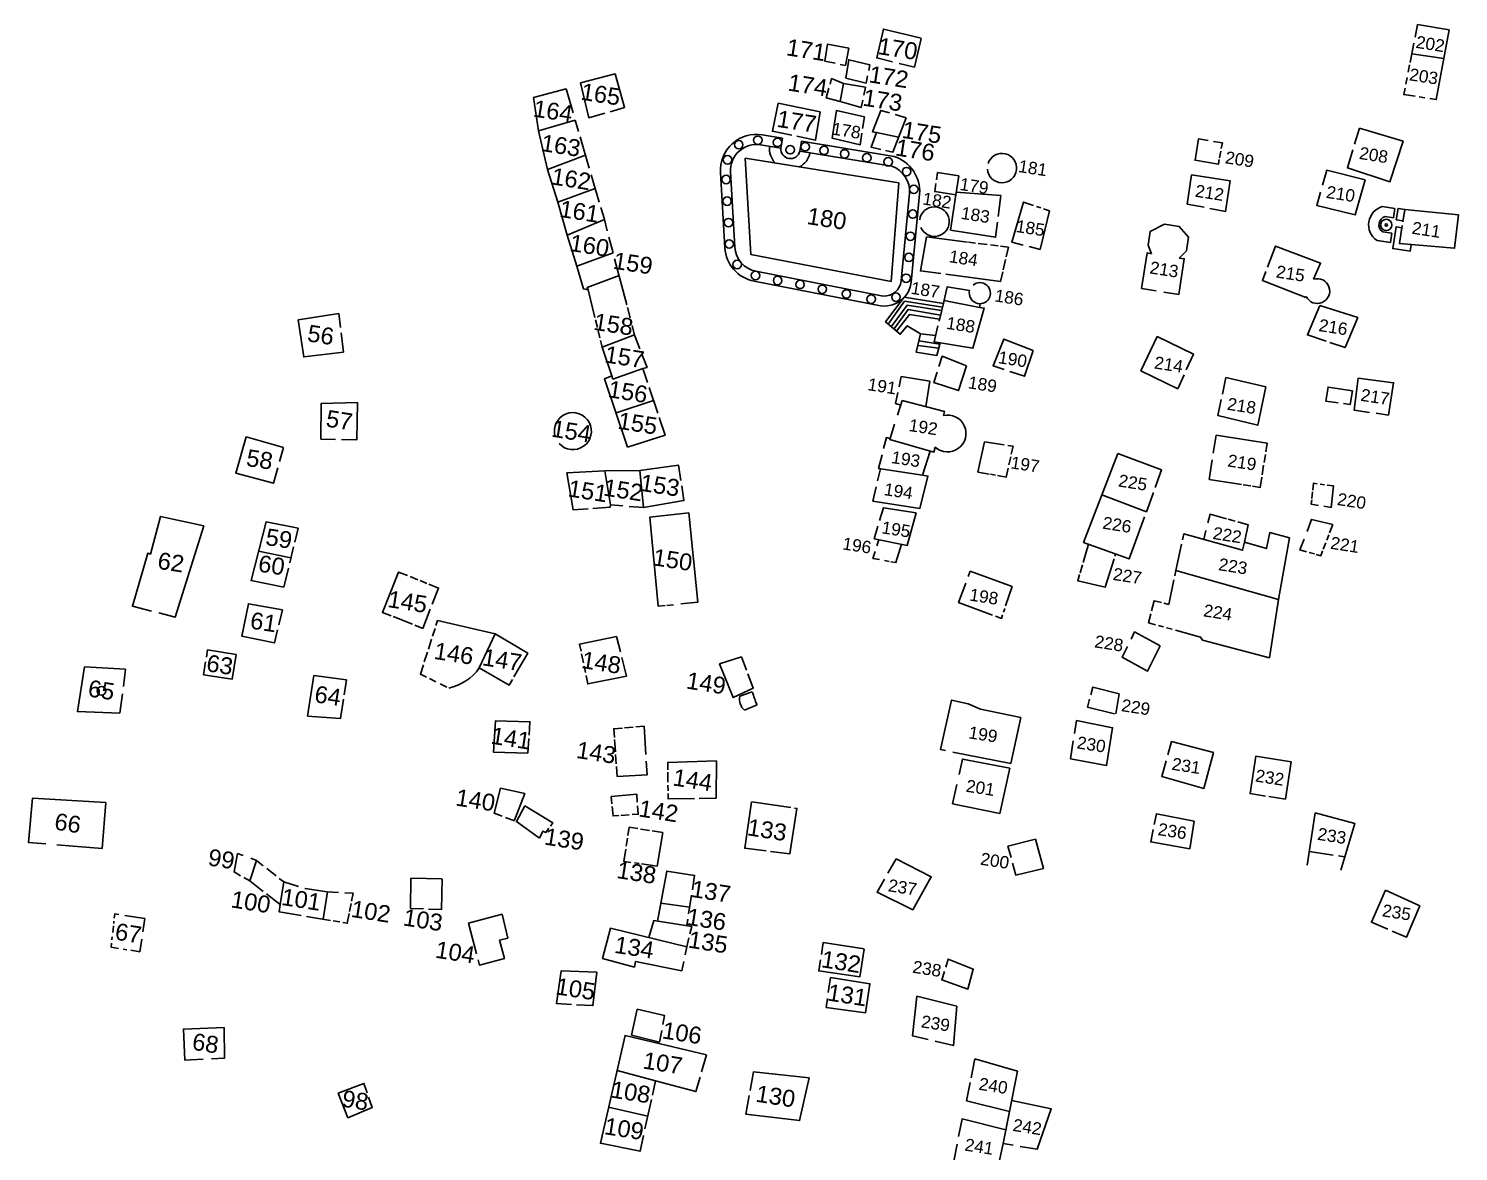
# Model space of a CAD drawing. Header units: inches. Extents: x -39969 to 331006, y -53373 to 393712.
# Drawn here: x -5060 to 164015, y 48344 to 181184 of the extents above; entities that cross this region are included whole.
import ezdxf

# ---------------------------------------------------------------- set-up
doc = ezdxf.new("R2010")
doc.units = ezdxf.units.IN
doc.header["$MEASUREMENT"] = 0
doc.layers.add('BUILDINGS', color=40, linetype='Continuous')
doc.layers.add('NUMBERING', color=5, linetype='Continuous')
doc.styles.get("Standard").update_dxf_attribs({"font": 'arial.ttf'})

msp = doc.modelspace()

# ---------------------------------------------------------------- linework, layer by layer
at = {"layer": 'BUILDINGS'}
for points in [[(97115.42019268867, 177256.2448155284), (95224.93282244727, 177713.1109694839), (96025.16482248162, 181133.9981635213), (100502.8450924568, 180054.1724114418)], [(158895.4798301645, 180178.4132059217), (159190.2976693772, 181666.4199817777), (162939.7895284481, 181020.284873426)], [(162939.7895284481, 181020.284873426), (161403.5475320779, 172779.01955387), (160617.3778410517, 172901.9899390638)], [(90318.42023008318, 177073.0133157075), (89102.30399347842, 177326.1117250025), (89419.10877862945, 179351.4962894917), (91933.4349221252, 178881.8617285192)], [(100494.4656664357, 180019.4257029593), (99678.71651142463, 176636.7837447524), (97890.82793973756, 177068.8552773893)], [(158299.5521176495, 177170.6424532533), (158753.625352934, 179462.4442405701)], [(91933.4349221252, 178881.8617285192), (91534.53646668419, 176819.9149063528), (90919.74818482996, 176947.8647943139)], [(162307.520959191, 177628.4409811497), (158505.4847004861, 178210.0269065201)], [(93977.77933108807, 174743.4720185101), (91584.88743197171, 175328.8468467295), (91924.32104792446, 177498.9012102783), (94425.47473551331, 176887.6087660492), (94284.31209124999, 176211.5419358909)], [(158070.3170510382, 176013.6455316842), (158243.1446282454, 176885.9421560466)], [(63698.76231212169, 171353.1692920327), (65405.77575981616, 171846.3341875374), (64292.31282604113, 175821.6285481751), (60198.63638282195, 174754.8968477845)], [(60198.63638282195, 174754.8968477845), (61184.49383497611, 170626.7842992842), (63062.20769488066, 171169.2654149234)], [(89718.00814903527, 174620.3188346624), (89896.11929210648, 175267.1753967404), (91320.4047398567, 174686.8929136992), (93897.77118816975, 174252.2675024569)], [(91320.4047398567, 174686.8929136992), (90894.73459495604, 172540.7485996187)], [(93897.77118816975, 174252.2675024569), (93696.4677414261, 173303.9938928485)], [(94153.78856213763, 175586.4287620187), (93977.77933108807, 174743.4720185101)], [(157793.2694771028, 174615.3289700151), (157948.9532908537, 175401.0974647999)], [(59317.73780778795, 171219.5234689117), (58490.28772091866, 174038.2654987276), (54631.27588173001, 173043.0942487717)], [(54631.27588173001, 173043.0942487717), (55252.12387260794, 169089.8405172229), (56306.24478486924, 164526.2081235647), (57503.03641400113, 160662.0873941481), (58641.54438631982, 156726.3621506691), (59786.31059204786, 153068.4782792628), (60556.3860048987, 150375.6804748476), (61100.38306158036, 150290.590031445), (61009.10252972321, 150570.7682276964), (64758.23850357905, 151953.8502910137)], [(93570.49034651367, 172710.5562694967), (93384.92517755926, 171836.4204539657), (90894.73459495604, 172540.7485996187), (89268.68331226334, 172988.4797808826), (89582.40130218491, 174127.8275887966)], [(158888.9564458728, 173172.3446057141), (157548.9013091289, 173381.9521474838), (157700.3449132256, 174146.3194247782)], [(160046.0896563716, 172991.3491816521), (159365.6369596757, 173097.783620894)], [(85200.98575052246, 168566.0437544286), (82904.37322481723, 169045.0522977114), (83566.75149586052, 172340.7031887472)], [(83566.75149586052, 172340.7031887472), (88534.41406879573, 171329.5075924993), (88010.50283679739, 167980.0577982664), (85782.67215603217, 168444.7203902602)], [(93481.91534901038, 168822.2681147754), (93263.49194798993, 167425.8517546356), (89958.6798656024, 168231.6489605904), (90467.63399573787, 171485.4755677879), (93782.94739180805, 170746.8149697185)], [(95720.9945909381, 166897.6190609932), (94567.41769796608, 167163.545013547), (95197.65222487973, 168888.9413797557), (94739.04389958084, 168960.675565213), (95712.22187016904, 171507.9389540553), (96730.42234025523, 171213.9852875173)], [(97423.19621549548, 171013.9820203185), (98706.29536280782, 170643.5523161888)], [(55252.12387260794, 169089.8405172229), (59570.76114016398, 170357.589301765)], [(59963.61949028075, 169019.3015176654), (59570.76114016398, 170357.589301765)], [(93782.94739180805, 170746.8149697185), (93564.52422158422, 169350.4000851512)], [(98706.29536280782, 170643.5523161888), (97151.79598487169, 166567.7864976823), (96254.46109508349, 166774.6427868307)], [(151542.3216906563, 166850.6715823114), (150899.6368045434, 164700.031098038), (155909.0609736703, 163057.4420384765), (157481.6719276309, 167853.4531136751), (152304.3331113458, 169400.618914634)], [(152303.3698556051, 169397.3955358863), (151740.3251876757, 167513.2580938935)], [(61240.36076696962, 164670.0309635997), (60152.56933391468, 168375.6362691522)], [(83906.16515478861, 167040.1245608032), (84097.20193465428, 168214.7237651944)], [(86140.65190960468, 166676.707701087), (86331.68868947028, 167851.3069054783)], [(95197.65222487973, 168888.9413797557), (97825.50773468614, 168334.201692462)], [(135731.8846575804, 165691.6581842303), (135626.6975740232, 165138.448948592), (132876.6299950555, 165614.8972154558), (133270.0574423894, 168130.1429327428), (134413.2673708424, 167938.8823827207)], [(135059.6510613226, 167830.7415267825), (136105.3452956863, 167655.7954828143)], [(136105.3452956863, 167655.7954828143), (135980.6447178573, 166999.9591480494)], [(60787.05818705632, 166214.2244496942), (56306.24478486924, 164526.2081235647)], [(79681.38456392287, 165870.344047606), (97841.49908597024, 162916.7835587561), (96925.2267853655, 151264.2625096738), (80346.26041747257, 154454.4907174707), (79681.38456392287, 165870.344047606)], [(135922.8370298259, 166695.9318299592), (135772.6505747363, 165906.0579099953)], [(102301.9142396078, 163287.6670021713), (102437.134462934, 164152.1519025564), (104935.9123841971, 163761.3003001511)], [(147950.9003238976, 162667.1553317309), (148461.3419587575, 164425.0025652945), (152980.3682780117, 163283.2428528667)], [(62415.5284175612, 160666.7750556767), (61467.19582488759, 163897.3082076013)], [(104935.9123841971, 163761.3003001511), (104584.4973463304, 161514.6467558146), (102085.719425071, 161905.4983582199), (102236.6627691537, 162870.5037291944)], [(133962.9742250294, 160036.502607733), (131959.6366570592, 160417.8470219672), (132448.5236141309, 163870.4885263443)], [(132448.5236141309, 163870.4885263443), (137043.141611509, 163151.8116918206), (136480.8839671128, 159557.2070406675), (134634.5387530625, 159908.6672465503)], [(152980.3682780117, 163283.2428528667), (151820.7609041967, 159151.4609256983), (147255.641417753, 160272.8386041522), (147707.0141872354, 161827.2658294439)], [(61950.5047044605, 162250.8970538378), (57503.03641400113, 160662.0873941481)], [(109520.0424909368, 158292.3654920161), (109289.1506778412, 156502.1242258847), (103945.8521637656, 157337.9074975848), (104584.4973463304, 161514.6467558146)], [(104636.2473585606, 161845.4930084646), (109923.9175366908, 161423.8484301865)], [(109923.9175366908, 161423.8484301865), (109606.5341072679, 158962.9863280356)], [(112562.7228567638, 155568.1757854521), (111198.0429878943, 155915.294026345), (112588.3170855418, 160650.5605992675), (113782.4342716299, 160252.9160501659)], [(63372.56366073712, 157245.6845254302), (62982.3976399675, 158735.7122303546), (62605.20849609003, 160020.6222326458)], [(115664.6976344399, 159626.1167921722), (114539.5646347776, 155065.3488176763), (113275.873588644, 155386.7796696425)], [(114126.507359989, 160138.3386957049), (114651.5169213116, 159963.5089614689)], [(114948.0613054074, 159864.7588059306), (115664.6976344399, 159626.1167921722)], [(156494.2348951846, 159888.1912172735), (155018.1950109042, 160119.0690992475)], [(156322.0050999075, 158787.0980986357), (155348.834853936, 158939.3185687959)], [(156494.2348951846, 159888.1912172735), (156322.0050999075, 158787.0980986357)], [(157662.4738124684, 159792.586414963), (156881.880901549, 159914.6844963431), (156669.7485952154, 158558.4881287217), (157450.3415061385, 158436.3900473118)], [(164015.027784586, 159163.5360747576), (163556.5219213516, 155189.1783823073), (157030.3461967856, 155751.2916631103), (157365.0320649594, 157890.9929022491)], [(157432.4694242403, 158322.1309183538), (157662.4738124684, 159792.586414963), (164015.027784586, 159163.5360747576)], [(63021.80849003793, 158585.203843236), (58641.54438631982, 156726.3621506691)], [(127730.9637351334, 154549.635116905), (127322.4168043584, 155565.3098510206), (127576.6466846615, 157190.6428621411), (129261.5677521005, 158035.8144927025), (131001.5998206064, 157763.6437181831), (132105.1143356674, 156490.376110822), (131852.7310709842, 154876.8488139808), (131007.5417535938, 154037.1222769618)], [(157322.5472117737, 157619.380319655), (156649.296258606, 157724.688283056), (156247.9925952107, 155159.0886342824), (158291.9164170139, 154839.3839922547), (158429.473057013, 155630.7819154561)], [(64053.3830218613, 154645.6638775468), (63564.88171652332, 156511.2299188972)], [(102807.043426536, 152191.5205928385), (100388.6724399217, 152504.8160094321), (101127.6197115742, 156529.6321080029)], [(101127.6197115742, 156529.6321080029), (105969.8900292255, 155923.1991250515)], [(106076.9077599049, 155909.7965106964), (106923.1892531365, 155803.8104800582)], [(107217.4692054726, 155766.9556459189), (108277.5276219733, 155634.1967651546)], [(108690.0647470318, 155582.531719029), (109594.1699460298, 155469.3040021062)], [(155982.4857012406, 155864.2926952541), (154391.5983566381, 156113.1346842051)], [(156154.7154965177, 156965.3858139217), (155066.6977902204, 157135.5703910887)], [(156154.7154965177, 156965.3858139217), (155982.4857012406, 155864.2926952541)], [(64053.3830218613, 154645.6638775468), (59786.31059204786, 153068.4782792628)], [(65666.8227994293, 148484.0048893392), (64241.45954501629, 153927.4075066149)], [(109869.1187531054, 155434.870148927), (110812.1603468806, 155316.7661420703), (110552.6756541729, 154187.9225699008)], [(110477.3438796923, 153860.2046281695), (110199.1012973003, 152649.758079797)], [(127730.9637351334, 154549.635116905), (127191.9477369376, 154633.9464375973), (126532.0601870343, 150415.1779071987)], [(129195.1540558748, 149998.6244803667), (130940.3352825269, 149725.6482894719), (131600.2228324339, 153944.4168198705), (131007.5417535938, 154037.1222769618)], [(146884.3604675718, 151523.7816925049), (147708.7349878028, 153450.126788795), (142390.6518208534, 155460.4830596447), (141440.7149020732, 152947.5734771192)], [(110147.0725834556, 152423.4160995484), (109883.0513449982, 151274.8370645642), (103413.3957018629, 152112.9687950313)], [(141255.1232218519, 152456.6197069585), (140844.652625911, 151370.7839282751), (145962.2208418995, 149368.98541677)], [(106215.9803257734, 150182.9970417917), (103561.7229798846, 150647.633037597), (103159.9421174713, 148860.7958209217), (102606.1288097985, 146573.5474622548)], [(61100.38306158036, 150290.590031445), (61913.95350529999, 146985.9486605525)], [(102743.0546603166, 144004.0775198043), (102327.1525861472, 142510.1930184066), (99895.62632719427, 142890.5253106356), (100417.9531507529, 145062.8818713725), (98841.17752861232, 146034.0350524783), (98010.78025628626, 145015.4272610843), (96274.71979468687, 146478.4077794254), (98489.6522998661, 149392.1824228168), (103113.4868507013, 148668.9356196225)], [(103008.5485524163, 148235.5405617952), (98527.61472016571, 148936.4352486134), (96595.2191656418, 146208.3225224614)], [(107389.1252940707, 148197.9792398811), (103191.5369444005, 149001.3072735369)], [(126532.0601870343, 150415.1779071987), (128267.4650910832, 150143.7309003174)], [(145962.2208418995, 149368.98541677), (146011.9529012479, 149485.1960786879)], [(31901.43720686063, 145197.2345086038), (32175.00293873623, 142909.6156772077), (27483.31006511674, 142348.55787462), (26828.00324193016, 146718.3283897638), (31627.02133168653, 147491.96243155)], [(31627.02133168653, 147491.96243155), (31826.8847130239, 145820.6594078839)], [(66069.92960166931, 146944.5568815768), (65740.80307672173, 148201.4773064554)], [(102907.6865341254, 147818.9805359244), (98828.48979388551, 148457.036670804), (96957.3066825904, 145903.1908781827)], [(102778.7291641831, 147286.3867382407), (98948.85998164117, 147937.0623229444), (97272.92436532305, 145637.2194265723)], [(102664.4445074163, 146814.391230017), (99102.73309893163, 147371.503808707), (97578.5962737389, 145379.6292925179)], [(102473.9967741296, 146027.8422985673), (102013.2594030462, 144124.9974568784), (106597.3232438527, 143365.462908417), (107951.754871469, 148109.9743515551), (107402.1397470497, 148195.943556875), (107470.6835551448, 148634.1552803218)], [(148384.8185325451, 144211.1005649567), (146155.2581939958, 144950.5848422051), (147626.2165105455, 148440.8919864297)], [(147626.2165105455, 148440.8919864297), (152113.4013461396, 146987.5595546961), (150614.3788710982, 143471.6162876785), (148828.4817100391, 144063.9496049583)], [(61978.27313124387, 146724.6888047159), (62197.80797150359, 145832.9603488743)], [(62297.58141816034, 145427.6906366944), (62498.20715549216, 144612.7690564394)], [(67225.7647922486, 143300.9587676823), (66598.61421088503, 144925.5324843824), (66299.41913953796, 146068.1459406018)], [(62582.05635957793, 144272.1820170879), (62775.76115205511, 143485.3726192117), (63905.11931211128, 140107.9517151713)], [(62775.76115205511, 143485.3726192117), (66586.64870427921, 144956.5279871225)], [(102696.5252470635, 143836.9478668571), (100217.160970401, 144227.7874617875)], [(102190.362690907, 144856.4338431955), (100417.9531507529, 145062.8818713725)], [(110305.858642716, 140861.1448487342), (108997.4454923719, 141302.4842504263), (110264.482770782, 144455.5208155215), (113737.8370838426, 143116.659117043)], [(130842.3969839513, 138580.9221781194), (126464.0840242207, 140696.2635813356), (128409.7705680579, 144735.4398018122), (132670.8192486912, 142682.8764503002), (131830.6046165228, 140797.905967027)], [(67581.03314390779, 140958.3014937341), (68076.91708406806, 141096.130001992), (67473.89152432233, 142658.2101530433)], [(102563.8603217043, 143360.4268582463), (100084.9131722152, 143677.7690459788)], [(102593.8206634224, 141195.832593739), (102986.2140029892, 142424.4217814803), (105862.4423782565, 141295.1205350161)], [(113737.8370838426, 143116.659117043), (112704.1598248258, 140052.1765129864), (110988.2118515, 140630.9810378552)], [(65764.1757215038, 131663.5665076673), (63050.52255443856, 139750.1906008422), (63908.60819912702, 140098.0197520256), (64042.99219823256, 139715.4631022215), (67581.03314390779, 140958.3014937341), (68127.04801694302, 139318.8849541545)], [(105862.4423782565, 141295.1205350161), (104915.3069917299, 138358.5294622779), (101989.0629889146, 139302.3276200593), (102385.0444015637, 140542.1511162222)], [(68324.99042508751, 138724.5603783429), (69338.57513425499, 135681.2595113516)], [(101027.1202007271, 136461.6295002699), (101499.8425036892, 139483.8201380968), (98127.5752492584, 140011.3004111052), (97867.06989806145, 138802.4919421077)], [(131568.064197205, 140208.9124859274), (130842.3969839513, 138580.9221781194)], [(136507.0171985142, 139887.4021586776), (141224.7405501306, 138798.509726733), (140278.7251651883, 134260.4474591613), (135575.8340182118, 135401.0138145685), (135968.9471277446, 137295.0107314289)], [(136101.1737990938, 137932.0714190304), (136507.0171985142, 139887.4021586776)], [(149790.837307401, 136906.2244697809), (148350.2331970893, 137089.6526551545), (148613.8436354883, 138774.9571012259), (151484.1745723114, 138338.5604845286)], [(155743.7706585936, 135462.1180808246), (156341.6289103665, 139284.3232103884), (152144.7916020379, 139806.9103348851), (151676.8432105444, 136044.7070856691), (153517.0589235164, 135781.095439136)], [(31212.08587067576, 132580.8710560501), (29505.05978645757, 132616.828409493), (29550.07881037519, 136832.3638032973), (33845.97143847868, 136958.3364210427)], [(33845.97143847868, 136958.3364210427), (33752.63582542539, 132527.356084317), (31941.37419051677, 132565.5090893507)], [(64407.34913796933, 135706.8785542548), (68838.51457362995, 137182.6976486147)], [(97723.37528130412, 138135.7138168216), (97445.10006390141, 136844.4488275647), (98065.36257078873, 136648.3901163042)], [(97685.43570492043, 135446.4318420589), (98237.10593971238, 137191.7272210717)], [(98237.10593971238, 137191.7272210717), (103254.7014688402, 135878.7106136382), (103131.0681086704, 135404.3702471256)], [(151484.1745723114, 138338.5604845286), (151231.441417709, 136722.7962844074), (150431.4367503673, 136824.658692956)], [(154270.9118286781, 135673.105704993), (155743.7706585936, 135462.1180808246)], [(69514.07803943008, 135154.3098261058), (70205.82753944023, 133077.3232318163), (65764.1757215038, 131663.5665076673)], [(102155.9462907948, 131663.1499176026), (102002.2407061681, 131073.4323588014), (96777.15876483174, 132572.9551771879), (97347.2786554098, 134376.6189381778)], [(25090.22752661258, 131621.9168740809), (20672.15091534704, 132868.582277), (19431.72593078762, 128601.9653005004), (23902.0525707379, 127393.4280765057), (24419.2346246019, 129226.2774766684)], [(96051.17267163841, 131507.751087904), (96379.23523116855, 132805.1014811397), (96807.72613077238, 132669.659837246)], [(108527.8946652524, 128482.2538435161), (107199.5077633672, 128716.6625581086), (107971.8785265088, 132294.1848592758)], [(107971.8785265088, 132294.1848592758), (110282.9569521062, 131932.6926681697)], [(135020.7070663385, 130943.5734083355), (135350.9623002634, 133088.1687407196)], [(135350.9623002634, 133088.1687407196), (141395.5372256227, 132142.693844676), (141233.3394736424, 131105.7372119129)], [(24627.77503787726, 129965.3270406127), (25094.85297488794, 131620.6116938293)], [(101536.7628661394, 131207.0177552402), (100640.4928896539, 128337.0436545909), (95454.51501782238, 129148.2192872763), (95860.20490261912, 130752.5533275008)], [(110728.1173042432, 131863.0619757176), (111352.0442768782, 131765.4691264331), (111143.9502594359, 130817.3588742018)], [(111081.9707248509, 130534.9700151384), (110871.492099423, 129575.995100379)], [(126895.4625636153, 123405.7720867992), (125090.6282223649, 118440.9831055999), (119698.0104777143, 120401.3447104097), (123748.6274603456, 130915.7064772844)], [(123748.6274603456, 130915.7064772844), (128919.0207583122, 128972.2327853143), (128162.7129367627, 126891.7599945068)], [(141184.8861815184, 130795.9674275816), (141035.0038163066, 129837.7450672686)], [(58591.84355004503, 128638.1760084927), (63062.97226766869, 128851.3108296394), (67206.01616944745, 128914.5641806126), (71800.76793880388, 129524.314615041), (72072.81636427715, 127729.6884556711)], [(61100.66423790158, 124377.8305754662), (59325.74857500196, 124258.0957463384), (58591.84355004503, 128638.1760084927)], [(63733.63766999915, 124837.4816851616), (63062.97226766869, 128851.3108296394)], [(67206.01616944745, 128914.5641806126), (67662.88184145093, 124512.9414486289)], [(95332.56842892617, 127674.6288736761), (95669.7179779075, 129114.5578638315)], [(110787.7583139986, 129194.490329653), (110553.0017279387, 128124.9010701776), (109525.8904482052, 128306.1463342309)], [(138378.6511766352, 127247.3665740788), (134543.8820017502, 127847.1900574267), (134898.535827335, 130150.223774463)], [(140985.7995071523, 129523.1739088297), (140806.8243486807, 128378.9565851689)], [(72167.54469766468, 127104.7925576866), (72434.19956927374, 125345.7461405397), (67662.88184145093, 124512.9414486289), (65960.43762737513, 124653.5566977263)], [(100640.4928896539, 128337.0436545909), (101275.2696634531, 128237.753710866), (100335.7549914531, 124415.5548580289), (94773.20143064114, 125285.6333688796), (95172.00672690196, 126988.8873380423)], [(109263.1231954135, 128352.514552623), (108698.5213010684, 128452.1448667348)], [(139465.2680523954, 127077.4011107683), (138568.7040676065, 127217.6390515566)], [(140762.2473106906, 128093.9683245421), (140576.0617886856, 126903.6539730132), (139663.5873180963, 127046.3805858791)], [(146784.9117252305, 126564.5433853567), (146870.9640602432, 127390.2861174941), (147327.9054466412, 127332.0109530687)], [(147674.440144591, 127287.8162990213), (148178.9021581896, 127223.4806803763)], [(149240.0980796479, 127088.1430448592), (148976.7069277391, 124528.9790126681), (148092.1045611873, 124667.3459517658)], [(148479.5845523924, 127185.1337140501), (149240.0980796479, 127088.1430448592)], [(127117.6087892875, 124016.8581617177), (121869.7340306938, 126038.5815045834)], [(127951.8143461049, 126311.6142298281), (127117.6087892875, 124016.8581617177)], [(147484.6896941997, 124762.3560253382), (146611.3382087089, 124898.9631341994), (146667.9769994356, 125442.4587847889)], [(146684.9547443465, 125605.3741718829), (146765.0098943375, 126373.5689949989)], [(9457.344395786524, 112268.6573056877), (7215.065047740937, 112836.6032232344), (9023.076112017035, 119108.1475512087), (9340.524363778532, 119016.6310248971), (10542.10289335251, 123475.4400437474), (15648.36439612135, 122374.1319818795)], [(65195.0351645574, 124716.7759545148), (63733.63766999915, 124837.4816851616), (63710.21238958835, 124553.8692508042), (61662.59255731477, 124415.7379491925)], [(70200.48433999719, 112922.4961627424), (69398.58064631373, 112842.6063113809), (68382.26857878266, 123375.8262710273), (73018.42251770942, 123877.4208647907)], [(73018.42251770942, 123877.4208647907), (74070.86028916387, 113308.0833121836), (72082.89767762274, 113110.0320513547)], [(95375.14215833324, 122307.629824698), (94938.55119193716, 120821.4122381508), (98844.09780830891, 120032.7486806214), (99898.57191430034, 123896.592181474)], [(99898.57191430034, 123896.592181474), (96020.12631778793, 124503.2474041283), (95575.29279414935, 122988.9709833861)], [(136597.2879891172, 123186.4316422343), (134641.4908706807, 123729.6561766565), (134393.2553432025, 122726.7402648032)], [(15648.36439612135, 122374.1319818795), (12283.6673428081, 111552.7792502046), (10348.12597021088, 112043.031645298)], [(25667.49089037255, 117355.5025672615), (25120.84594359994, 115102.2987620533), (21239.99008777365, 115874.5008510649), (23037.94440555945, 122814.6250651777), (26810.21564629674, 122065.6746516824)], [(26812.16638768837, 122073.7153697908), (26414.43129234016, 120434.2998120487)], [(134165.7914926596, 121807.7456414402), (133903.3153859601, 120747.2952434719)], [(137600.7727353498, 122907.7127869129), (136789.3735863827, 123133.0796824992)], [(138706.3463231735, 120442.5565392971), (139136.5013441183, 122481.1626858711), (137928.225967776, 122816.7623360455)], [(149154.4962556958, 122494.4967086017), (146663.1330060437, 123113.7568477094), (146115.2818405591, 121680.1955079734)], [(148784.9006771706, 121542.3469513059), (149154.4962556958, 122494.4967086017)], [(95261.13013689966, 119978.3031932712), (95498.68347602712, 120708.3023553789)], [(98153.53279792145, 120172.1973958016), (97492.22669502722, 117998.3627465069), (96885.18522596359, 118111.9781646729)], [(119637.3611759804, 118029.3681970835), (120263.5648501106, 120195.7504833341)], [(130467.2193875015, 116424.8576517403), (130602.8336691, 117081.0921490789), (131278.8757160455, 120195.9859910309)], [(144033.5770384744, 120934.0705466867), (142731.3989003599, 113653.1125151217), (141673.5824450962, 106756.8304526806), (133768.4705386311, 108830.4510703981), (133537.1027494259, 109180.5900002718), (130555.3199038804, 110008.7324815393)], [(131387.0211603232, 120694.2709423304), (131542.0737485662, 121408.682648629), (138499.0285985284, 119460.0289221406), (138706.3463231735, 120442.5565392971), (141316.5803483948, 119671.7399491072), (141698.6468077302, 121555.6721667946), (144033.5770384744, 120934.0705466867)], [(145764.9977378622, 120763.6076111198), (145280.7987283766, 119496.6047744751), (146065.0701612719, 119280.1555718184)], [(148034.7875309959, 119609.9102784097), (148324.0247257836, 120355.0412832797)], [(148441.5358586609, 120657.7727096081), (148690.556444142, 121299.2979437113)], [(22138.96724666655, 119344.5629580915), (25966.50616564229, 118588.007065922)], [(26277.79636106268, 119871.10728845), (25822.3447069861, 117993.7911143601)], [(95557.451764483, 118360.4801205993), (94781.90025535971, 118505.6343044639), (95046.24493625388, 119317.9630061388)], [(123295.2137748338, 118459.1932180822), (122263.3258190081, 115116.3060881794), (119011.1575018428, 115862.9859107733), (119223.4185790457, 116597.3135053218)], [(123471.3036734387, 119029.651136905), (123394.7018028721, 118781.4929858446)], [(146382.931242805, 119192.4298498333), (146980.4140126743, 119027.5320048928)], [(147200.3388015553, 118966.8354867995), (147728.5754616223, 118821.0487105847), (147958.8027561009, 119414.1587890089)], [(37806.15583806485, 111710.8696252704), (36787.67737950385, 112114.7236405611), (38691.94403568656, 116886.9333132208), (39737.29502995313, 116469.8043144941)], [(96705.89288659765, 118145.5349727869), (96137.06347519533, 118251.9985254705)], [(106056.5073303916, 116369.564250052), (106287.1471368857, 116992.9723729193)], [(106265.1094719917, 117001.1255595386), (111237.4691474512, 115161.5215644539), (110474.0302409567, 112895.3522407413)], [(119283.3414548896, 116804.6196297407), (119550.3301694244, 117728.2801665366)], [(130602.8336691, 117081.0921490789), (142731.3989003599, 113653.1125151217)], [(40055.64102695509, 116342.7739221156), (40984.71842492371, 115972.0418647826)], [(41241.23854135722, 115869.6820068061), (42038.51880401001, 115551.5412870944)], [(42274.03660710528, 115457.5620342791), (43425.18856248632, 114998.2150157392), (42672.30139851569, 113075.518494308)], [(108907.6830272079, 111800.3777421117), (104915.5062035024, 113285.4939783216), (105758.0173034333, 115562.7602979243)], [(129175.9260298424, 113199.5611833334), (129770.5616706237, 113053.7464292646), (130371.2844058313, 115960.6304056943)], [(127725.4488857016, 112282.7512436807), (128019.7864963599, 113483.0662243664), (128895.1740834899, 113268.4063268304)], [(24381.01291328296, 110043.2881515324), (24000.27575211227, 108511.2666411102), (20165.19660431519, 109284.5414333642), (20940.14475602657, 113127.9196568132), (24969.17265009135, 112409.9427895546)], [(24969.17265009135, 112409.9427895546), (24527.68767834455, 110633.4824326038)], [(40341.27299097552, 110705.6277050078), (38037.20499908179, 111619.252438277)], [(42440.21438156069, 112482.8229065538), (41555.73164702206, 110224.0622870028)], [(71196.48101867363, 113021.7225751877), (70425.45253991336, 112944.9086746276)], [(110111.3943813033, 111818.9147500098), (109971.7916871309, 111404.5222683549), (109286.898161415, 111659.3071990013)], [(110361.4785697013, 112561.2572102547), (110225.2283782139, 112156.8161977828)], [(128214.6238261834, 110658.8233694434), (127383.8164171763, 110889.5668356121), (127642.1514390446, 111943.0625003576)], [(41555.73164702206, 110224.0622870028), (40597.71424861625, 110603.941870898)], [(42997.85981105641, 110199.3053472042), (42709.76962158829, 109305.5157980323)], [(43303.71492820233, 111148.2099516392), (43109.61900960654, 110546.0342791379)], [(43303.71492820233, 111148.2099516392), (50112.44868820533, 109593.1248065829), (53963.93891816958, 107294.24329108), (52326.33761730418, 104476.7961373329)], [(129146.8166874647, 110399.9217159152), (128554.528425172, 110564.4203050435)], [(130178.4784270674, 110113.3941727877), (129489.5129135214, 110304.7433217764)], [(42598.46133473516, 108960.1858035922), (42218.13414761051, 107780.2342552245)], [(52159.63840959221, 104189.9948212504), (51753.61106364428, 103491.4361491501), (48232.58529650046, 105537.98256585), (50112.44868820533, 109593.1248065829)], [(64477.31714098527, 109250.8168830574), (60090.55803544074, 108369.7375273705), (60268.36226793751, 107508.3881035447)], [(64926.05520752817, 107457.1261153221), (64477.31714098527, 109250.8168830574)], [(125305.3504248113, 108941.2587468922), (125732.4006343894, 109803.0830524862), (128738.1493744254, 108161.40974769)], [(19465.35400591046, 107143.0350475013), (19006.46501474828, 104209.2830239534), (15638.11515874788, 104736.1505488455), (15874.37478712574, 106246.5968140364)], [(15963.72941678018, 106817.8555075526), (16097.00414991006, 107669.9025723934), (19465.35400591046, 107143.0350475013)], [(42094.82010612637, 107397.6568347514), (41727.88949522749, 106259.2676868737)], [(60333.52367695794, 107192.72215271), (60546.82072776556, 106159.4323978424)], [(60857.24748412892, 104655.610447228), (61066.20552673192, 103643.3404518962), (65643.77462751418, 104588.2660978139), (65097.51669503002, 106771.7621801496)], [(79986.0412690714, 104840.6860384643), (80625.99242218211, 103162.734877646), (78245.51981460303, 102051.0638478398), (76654.14741938934, 106010.0250957906), (79221.59709180519, 106845.057760179)], [(79221.59709180519, 106845.057760179), (79813.44684598967, 105293.228410095)], [(128738.1493744254, 108161.40974769), (127265.2989452705, 105173.7176319659), (124252.4900193215, 106816.4952706099), (124877.7165741623, 108078.2566030622)], [(6025.807552378626, 102474.5659762025), (5724.91300971061, 100195.195007354), (717.5825127735732, 100385.2126729488), (1542.032293364406, 105656.054333359), (6414.237582206727, 105417.0458417237)], [(6414.237582206727, 105417.0458417237), (6142.89406217262, 103361.5331804156)], [(41619.86205503716, 105924.116402328), (41263.51779999957, 104818.5710463524), (41973.96317205206, 104467.955702126)], [(60627.45056539773, 105768.8316611648), (60785.89916078001, 105001.2480979562)], [(32179.10554183647, 101851.6362104416), (31819.92258008197, 99555.32106417418), (27933.3721822463, 99849.74788069726), (28683.77808671072, 104647.2149873674), (32537.90378579125, 104145.4917932153)], [(32537.90378579125, 104145.4917932153), (32256.57220700383, 102346.8932117522)], [(42342.04307653754, 104286.3028016985), (43101.14090048149, 103911.6767497659)], [(43617.67634605989, 103656.7588346303), (44395.69135009498, 103272.7968733013)], [(120536.307032045, 102350.3618186116), (120768.211896047, 103261.208499372), (123883.5107533783, 102468.0421267152), (123513.2940376923, 100101.1863953471)], [(79059.94802543521, 102200.9668667316), (80499.60807901621, 102713.7559667528)], [(112287.3235458732, 99663.02763891222), (107487.5512245409, 100664.4768929184), (106048.2317963056, 101279.1658349931), (104083.3809073642, 101731.8590062857), (102783.1907461546, 95874.49012941124), (103368.3950374611, 95760.36201626062)], [(123344.6672149748, 100127.5625143945), (120163.7926078327, 100887.2466386557), (120405.201266028, 101835.4211237729)], [(79606.11806606501, 100534.7352119088), (81075.20211149754, 101184.0643584728)], [(54120.08951964602, 97595.62179720402), (54222.97087578848, 99183.07750609519), (50158.23317299783, 99295.38827201724), (49934.40678194165, 95577.53519839048), (53982.86549687012, 95478.25994941591)], [(64207.00727416948, 97316.48614987731), (64131.64039458707, 98348.55620163679), (65151.40998939425, 98435.57184761763)], [(65419.33596138284, 98458.4336309433), (66412.81493970753, 98543.20593199132)], [(66743.48847347496, 98571.4218851924), (67730.58382491393, 98655.64947941901)], [(67730.58382491393, 98655.64947941901), (67933.48442193492, 95284.362334311)], [(104246.4202318452, 95589.12718385457), (111080.9598927461, 94256.23689687252), (112287.3235458732, 99663.02763891222)], [(118846.0291882418, 99307.43475744125), (123112.7652392127, 98458.00161531569), (122417.9002368115, 94015.6165371239), (118135.9194481522, 94807.04910877346), (118470.7735197991, 96929.21751931313)], [(118606.431630455, 97788.96324571967), (118846.0291882418, 99307.43475744125)], [(53982.86549687012, 95478.25994941591), (54093.81528766453, 97190.21132135393)], [(64331.04748572409, 95617.8860716224), (64225.78564075753, 97059.33619377017)], [(129650.1135184802, 95272.01448303463), (130078.2072785683, 96827.66975694892), (135064.4734252431, 95529.72687476873)], [(64434.92896857858, 94195.3385549784), (64352.65739780293, 95321.96108168364)], [(104187.4669456743, 89447.46829083563), (109790.1796804294, 88325.55740976334), (110964.8333842233, 93666.72253867982), (105391.9114688151, 94754.74171328545), (104976.6218389571, 92924.80635902286)], [(135064.4734252431, 95529.72687476873), (133912.3679399938, 91296.67436793447), (128942.918666292, 92702.13025662302), (129457.0834147371, 94570.55997261404)], [(141199.2774441056, 90390.4875150323), (139372.0045987927, 90676.30423909426), (140043.8196619973, 95089.55733779073)], [(140043.8196619973, 95089.55733779073), (144246.2611418739, 94432.22361782195), (143556.3945339881, 90021.79408943652), (141616.7072498128, 90325.19435429575)], [(67978.86058946699, 94530.41635027528), (68077.23718798532, 92895.84372293949), (64545.3597445637, 92683.10536557436), (64459.05429335311, 93864.96763703227)], [(70530.27104943246, 93497.37766221166), (70523.24686225876, 94362.87870809437), (76279.3235222958, 94536.96668285131)], [(70542.0659467764, 92044.04281502964), (70532.6683369912, 93201.99047499897)], [(76279.3235222958, 94536.96668285131), (76243.70702413842, 90117.20734477043), (74242.01520749928, 90090.80682584645)], [(52415.43929359688, 87514.43146595359), (53610.36412965505, 90706.35327857733), (50730.20951748638, 91317.46795910595), (50005.04965566472, 88357.9090459943), (50931.39015401155, 88011.12509164213)], [(70550.51067991555, 91003.50599750876), (70545.09930703789, 91670.28049737216)], [(104709.5712485462, 91748.07262516025), (104187.4669456743, 89447.46829083563)], [(-3024.999014887959, 84720.00333884357), (-5060.293980423361, 84884.14442923667), (-4614.386526692659, 90135.65817490222), (4081.657423634082, 89614.05026379226)], [(4081.657423634082, 89614.05026379226), (3643.593179184944, 84182.19923058154), (-1724.385495234281, 84615.11234030128)], [(66921.05048493668, 89645.34390696883), (66847.43358378857, 90598.29797542095), (63827.25617376714, 90346.79000881314)], [(63827.25617376714, 90346.79000881314), (63912.19688080624, 89469.20700144766)], [(73682.47581566125, 90083.42700335383), (70558.31221652776, 90042.22208887339), (70552.96098445727, 90701.58620354538)], [(82148.79856744781, 83889.7197893262), (79618.27685140072, 84207.50541070104), (80432.97136209907, 89718.2820611894)], [(80470.26688042282, 89712.76841837168), (85073.09436428174, 89032.3020299375)], [(56669.03182881325, 86833.20813533662), (56942.71340414883, 87206.30664163826), (53634.32987742499, 89223.87767505647), (52634.20375234262, 87370.49427831173), (55364.52268802375, 85411.9398189187)], [(63944.15889846906, 89138.98460796474), (64050.90622713044, 88036.10184442998), (64716.20190071687, 88082.37223404644)], [(64991.59146801383, 88101.52519580723), (65963.67915009707, 88169.13254335524)], [(66299.02190018445, 88192.45516562463), (67029.36404659599, 88243.24944710733), (66953.56617369875, 89224.43569961187)], [(85519.88698863982, 88966.24972522257), (85786.91661576183, 88926.77297174929), (84944.12664685771, 83538.67950186133), (82658.76023169981, 83825.67825853825)], [(132254.1688104347, 84124.90373897552), (132767.1383659691, 87404.40161436795), (128318.7449331805, 88289.48827680945), (128054.8641417846, 87009.31757929923)], [(147093.5711325407, 88412.77586925028), (146123.9778127447, 82214.00793460011)], [(147089.3078726344, 88413.93029424547), (151769.4524270781, 87146.61933600903), (150115.2646513209, 81612.0034982562)], [(51321.89060655236, 87864.93771091104), (52396.10852914676, 87462.79450365902)], [(55364.52268802375, 85411.9398189187), (55732.70471036061, 86223.17617726325), (56099.45352360979, 86056.7261428833), (56476.35797023401, 86570.54402005672)], [(65806.96389309315, 85738.2640247345), (65957.45718088001, 86700.39211252332), (66989.89338174833, 86534.90641245246)], [(67314.52912044525, 86482.87164995076), (68366.06726261225, 86314.32416445017)], [(68683.64698411521, 86263.42038702965), (69942.10563066603, 86061.70631501079)], [(127939.2575363889, 86448.47270733117), (127631.7720395178, 84956.76154136658), (132254.1688104347, 84124.90373897552)], [(65608.21302996947, 84467.61740192771), (65757.27606191485, 85420.60163128375)], [(69942.10563066603, 86061.70631501079), (69262.10758156702, 82082.81081137061), (67410.17830292507, 82353.46590092778)], [(111113.7596313618, 83103.33705362678), (110750.0110930055, 84452.481228441), (113990.9051708914, 85270.86454996467), (114933.4815575816, 81812.04390081763), (111670.3263259828, 81039.02988877892)], [(19637.76112498343, 83580.95017445087), (19238.90542123467, 81405.89052057268), (20016.3789675273, 80955.60849678516)], [(20320.7571104616, 83337.44677203894), (19637.76112498343, 83580.95017445087)], [(22690.78241950274, 82147.95988243817), (21899.15444140881, 82774.7126878202), (21200.03798442334, 83023.96340021491)], [(66172.47802437843, 82534.35287299754), (65325.18647037074, 82658.18253219128), (65548.5877248719, 84086.423119992)], [(97511.7796327658, 82947.21888786554), (101685.9166061096, 80834.24358278513), (99485.02994329111, 76936.61497494577), (95275.01338084787, 79016.77983444929), (96159.97612560168, 80571.83375650643)], [(96560.97291276234, 81276.46412691474), (97511.7796327658, 82947.21888786554)], [(146373.6886661872, 83810.45007139443), (149211.4177337624, 83391.02134904264)], [(149850.6952936947, 83296.53333988784), (150586.2440127954, 83187.81603386997)], [(21899.15444140881, 82774.7126878202), (21082.42730405554, 80338.19533237815)], [(24212.04702297226, 80943.5344650149), (23102.25643783063, 81822.18502041698)], [(67127.27420061454, 82394.81166720389), (66603.90545121206, 82471.3007736504)], [(69314.63607370107, 75596.31099390984), (70408.7537587434, 81490.87732535599), (73699.00634399801, 80993.43244051933), (73432.87235914545, 79291.99455112219)], [(111670.3263259828, 81039.02988877892), (111289.096323777, 82453.01285368206)], [(20386.6762111783, 80741.14693331718), (21082.42730405554, 80338.19533237815), (22680.11882065609, 79107.44094550611)], [(23057.39297723025, 78816.81423914433), (24686.02801590413, 77562.22303828597), (25104.41277324781, 80237.02490130065), (24582.1741880253, 80650.49500018357)], [(26849.85808072239, 79697.9433503151), (25104.41277324781, 80237.02490130065)], [(43823.80035323277, 80586.48536840081), (40143.97797683627, 80661.9071622789), (40100.87778841332, 77088.70858690143), (41624.53830463066, 77034.2156175673)], [(42242.80155439303, 77012.10373640059), (43760.20553095266, 76957.83452913165), (43834.57398500666, 80586.26455157995)], [(31583.77203112468, 78973.43097671866), (30263.14026194439, 79045.34982022643), (27628.54483769834, 79457.44560289383), (27613.47336947173, 79462.10043248534)], [(29770.12419446931, 75823.77310493588), (30273.77372827754, 79043.68656420708)], [(33128.44168156386, 77943.93566483259), (33312.40781948716, 78879.29308786985), (32351.40576256067, 78931.6272495389)], [(73333.91121017559, 78659.3198157847), (72985.93737202883, 76434.66642144322)], [(155664.7402965725, 74622.38609242436), (153725.9108072594, 75454.15293926), (155406.2411935963, 79265.42411547898)], [(155406.2411935963, 79265.42411547898), (159453.9382282309, 77394.627856642), (157860.512749143, 73680.38952216505), (156169.5372601189, 74405.82585287094)], [(5071.009454004467, 75923.0411272943), (5127.140397381037, 76447.33130964638), (5613.480935994536, 76371.25933173297)], [(6308.253344807773, 76262.58504459263), (8701.23223267123, 75888.28222045302)], [(24686.02801590413, 77562.22303828597), (24550.62026706711, 76696.53925678134), (27190.83410437405, 76255.0625756681)], [(27786.17493825034, 76155.51416346432), (30621.20059597865, 75681.46251636744)], [(32109.55341722444, 75432.59136262536), (32617.79563416913, 75347.60692539811), (32840.94685059786, 76482.19695973396)], [(32892.21339927241, 76742.85659739375), (33077.17513289303, 77683.276027143)], [(50951.86547163129, 76424.27115038037), (46962.53501858561, 75362.70058706403), (47901.41667306423, 71728.88772946596)], [(48090.10794797912, 70998.58399242163), (48247.96215070039, 70387.63091996312), (51195.98689906672, 71149.32296678424), (50629.77816121653, 73340.7563405931), (51597.76396999508, 73590.85841056705), (50951.86547163129, 76424.27115038037)], [(73112.15693093836, 77241.6086089611), (69707.83222434668, 77714.65788009763)], [(4891.757178112864, 74248.73810002208), (4973.545172657818, 75012.67756012082)], [(5004.21567061916, 75299.1548576653), (5032.841532334686, 75566.53426298499)], [(8701.23223267123, 75888.28222045302), (8458.753461178392, 74338.07596093416)], [(30954.79775612429, 75625.68091073632), (31750.29629684985, 75492.66363361478)], [(72176.6507994011, 69727.92800205946), (66717.88963434845, 70815.65109571815), (66580.94482723996, 70160.24050977826), (62807.50515305996, 71163.45302900673), (63758.79525133222, 74741.59398084879), (72775.71878075227, 72559.83643832801), (72576.95588156952, 71620.24636083841)], [(73141.3145949617, 74068.43124648929), (73358.30299668759, 74963.81233006716), (68877.72440160066, 75664.65145170689), (68267.25701604411, 73650.71520957352)], [(72892.2310342677, 75835.5865495801), (72770.25792965293, 75055.79263564943)], [(5588.195277694612, 72362.3835388124), (4704.599314775317, 72500.59305915236), (4755.443853862584, 72975.50566652419)], [(4798.382487371564, 73376.57328873873), (4837.231848411262, 73739.44512662292)], [(8322.371924243867, 73466.16659361123), (8088.546996753663, 71971.28576752543), (7021.952871557324, 72138.11933022738)], [(72775.71878075227, 72559.83643832801), (73028.81562020257, 73604.21540305017)], [(93727.75307567047, 72292.10951712728), (88908.0938641578, 73045.986646384), (88689.41866241023, 71647.96048316361)], [(6548.244343932719, 72212.2154455483), (6106.116581555457, 72281.37178909779)], [(88590.74808825552, 71017.14343991876), (88383.80666205287, 69694.13321399689), (93234.59977173431, 69005.25075438619), (93748.21994711833, 72288.90814840794)], [(103395.3547866605, 70153.52113485336), (103678.4898996539, 71072.76039621232), (106655.1988888234, 69898.21709406376), (106010.1864911057, 67548.65507107973)], [(62126.87282195687, 69545.49896681307), (57929.12386252359, 69713.35071900487), (57366.60620136932, 65843.31909662485), (59149.79758793116, 65738.04392966628)], [(59734.20589375495, 65703.54192250968), (61677.47307463362, 65588.81628036499), (62126.87282195687, 69545.49896681307)], [(72406.65131310746, 70815.18423235416), (72176.6507994011, 69727.92800205946)], [(106010.1864911057, 67548.65507107973), (102926.7159700245, 68632.01716068387), (103230.6416036077, 69618.75586631894)], [(89236.14946122468, 65356.53364670277), (93885.90777618437, 64737.07467475532), (94423.74905847758, 68175.58154821396), (89773.46647918598, 68902.96527534723), (89504.80797020716, 67129.7494610548)], [(89397.98571171984, 66424.69485920668), (89236.14946122468, 65356.53364670277)], [(101309.6679681875, 61583.34152650832), (99454.56807433814, 62027.66534766555), (99957.02200405672, 66725.0441878736)], [(99957.02200405672, 66725.0441878736), (104698.9894015715, 65519.05076491832), (104296.6515865177, 60867.91483739017), (102124.5485188291, 61388.16560027003)], [(69935.75755799563, 63349.11027550697), (70138.42177712172, 64409.07084485887), (66920.8259232007, 65157.39502319694), (66236.2254370302, 62084.20386958122)], [(15567.89494511485, 59244.26903164388), (13417.61655424535, 59140.99544787407), (13240.68482043967, 62824.92380553483), (18065.58465656266, 63006.50194299222)], [(18065.58465656266, 63006.50194299222), (18093.67164168507, 59365.57705035807), (16551.2545504123, 59291.49783283473)], [(66236.2254370302, 62084.20386958122), (69539.91996939108, 61278.82753098012), (69804.55655939878, 62662.91176560521)], [(75101.79133220762, 59780.83622413874), (65475.33534586802, 62060.09040391445), (62550.79465761037, 49308.98922029137), (67239.72504266724, 48356.82634246349), (67652.58228271455, 50235.96493536233)], [(74518.59816776961, 57749.780949682), (75101.79133220762, 59780.83622413874)], [(106833.8702569194, 59310.74394774437), (111877.2345164567, 57820.2007780075), (110937.917414207, 53055.54945033789), (105860.6076113805, 54338.55713489652), (106280.8937478624, 56485.70743909477)], [(106390.9782593139, 57048.10522416233), (106833.8702569194, 59310.74394774437)], [(69071.66802498695, 56694.99853402376), (64523.77357993276, 57911.24733647704)], [(80258.29884454235, 55559.33708021044), (80660.7102361396, 57772.17790144683), (87229.7237650715, 57065.71497172117)], [(34970.00034341216, 55271.01385176181), (34582.90897556395, 56381.06274259089), (31555.41404655949, 55222.88068017363), (32704.44544276223, 52327.8456941843)], [(68699.37879099324, 55000.50707438588), (69071.66802498695, 56694.99853402376), (73848.88889162615, 55417.42069479822), (74341.0378524512, 57131.40124815702)], [(87229.7237650715, 57065.71497172117), (86104.21069651842, 51988.80273127556), (79748.34496106207, 52755.12528628111), (80149.65401733668, 54961.9044188261)], [(32704.44544276223, 52327.8456941843), (35577.12440607697, 53529.98460561037), (35146.22462847457, 54765.66139903665)], [(67824.72228701785, 51019.46803057193), (68588.88334018737, 54497.58198112249)], [(111198.3078909963, 54376.37053191662), (115870.3305658922, 53375.82600396872), (114213.8468257859, 48591.44389313458), (112203.1119434796, 48932.63371160625)], [(68155.69653382897, 52525.91243821382), (63531.84863574803, 53586.41937950253)], [(111362.1372127645, 49075.33378517627), (110192.3770611733, 49273.82353001832), (110937.917414207, 53055.54945033789)], [(104920.3202469871, 50123.96746563911), (105330.1707318388, 52190.43532955646), (110515.8110380545, 50914.43043866753)], [(110192.3770611733, 49273.82353001832), (109456.7874455154, 46020.40700545907), (104336.0725774579, 47178.18826502561), (104737.6136579849, 49202.7600774467)]]:
    msp.add_lwpolyline(points, dxfattribs=at)
for points in [[(86331.68868947028, 167851.3069054783), (97299.27939987557, 166067.5382766426, -0.3411812769546755), (100308.7718559466, 161612.4940113425), (99310.82198272644, 151196.3069031835, -0.4036097873733847), (95857.60161562264, 148351.7913490236), (80721.92964835466, 151303.8970579207, -0.3431220012999971), (77272.36713087186, 155242.9591785967), (76753.68633087352, 164148.6577481628, -0.4800370442123836), (81695.10995705053, 168605.3999333978), (84097.20193465428, 168214.7237651944)], [(86140.65190960468, 166676.707701087), (97007.96943515539, 164909.2475000918, -0.3321294577321517), (99122.20231151207, 161705.5201292932), (98127.41593916342, 151322.3523319066, -0.3935767416898509), (96010.80283574387, 149534.3676409423), (80948.39169313386, 152472.1843444109, -0.343228370918002), (78460.38683217764, 155312.1511689127), (77941.70603218302, 164217.8497384489, -0.4800370442123838), (81504.07317718491, 167430.8007290065), (83906.16515478861, 167040.1245608032)]]:
    msp.add_lwpolyline(points, format="xyb", dxfattribs=at)
for centre, radius in [((78912.68565772101, 167448.6015314758), 500.3446483821608), ((81174.90744335951, 167971.3353662193), 500.3446483821608), ((83491.84423020856, 167723.1781869829), 500.3446483821608), ((86768.37959391995, 167210.6720189154), 500.3446483821608), ((77591.66256126761, 165658.3106532394), 500.3446483821608), ((84996.76763013376, 166854.9549004436), 500.3446483821608), ((89005.23641733453, 166776.4116465151), 500.3446483821608), ((91430.80529480055, 166358.2053148151), 500.3446483821608), ((94057.70135737584, 165905.4356294274), 500.3446483821608), ((96584.43099354208, 165421.1481366158), 500.3446483821608), ((98762.31213760749, 164259.8502039313), 500.3446483821608), ((77410.55923835559, 163330.742346704), 500.3446483821608), ((99612.44199420884, 162165.5799818635), 500.3446483821608), ((77530.70849661157, 160771.2636998892), 500.3446483821608), ((99483.91212924568, 159245.086542517), 500.3446483821608), ((77695.99141190946, 158229.5675146878), 500.3446483821608), ((155486.6572371088, 157949.0595211387), 672.8911813334563), ((155487.7913789898, 157956.3102748096), 134.5776392715052), ((77792.256787166, 155697.2610366643), 500.3446483821608), ((99207.77519470826, 156610.0188198984), 500.3446483821608), ((99038.26310396192, 154117.5068054497), 500.3446483821608), ((78725.19504156709, 153266.9104931951), 500.3446483821608), ((80902.38753614947, 151968.8602645099), 500.3446483821608), ((83512.35482086243, 151387.1752706468), 500.3446483821608), ((86167.67690529674, 150915.5851737857), 500.3446483821608), ((88797.38371770456, 150340.1877132356), 500.3446483821608), ((98712.4435152039, 151644.8380184472), 500.3446483821608), ((91647.60812213644, 149786.2565836012), 500.3446483821608), ((94567.64925835654, 149169.0556432605), 500.3446483821608), ((97508.74300838633, 149407.9191834033), 500.3446483821608), ((3548.585029903801, 102838.8771126568), 508.926699803851)]:
    msp.add_circle(centre, radius, dxfattribs=at)
for centre, radius, start, end in [((84968.4820018597, 166946.4365155697), 2410.658143341136, 172.6179651303463, 223.198864794902), ((85035.47120068967, 166932.5840520561), 1134.414873994112, 174.560293814726, 346.9643070475), ((84968.4820018597, 166946.4365155697), 2410.658143341136, 298.3257354230799, 348.9066364191896), ((110045.2416709028, 164683.0387596786), 1733.709832994733, 184.4781969030407, 161.6314652089825), ((102053.9236455076, 158344.4202589393), 1754.828537615948, 202.8349713398601, 173.5579569705086), ((155619.6525551044, 157973.0184288025), 2228.74059901874, 105.6561926258166, 236.5637969849621), ((155619.6525551044, 157973.0184288025), 1003.532853401218, 105.6561926258166, 236.5637969849621), ((107429.8541974016, 149883.7127361596), 1250.224328598008, 166.149785410006, 130.504074301476), ((147328.2695720121, 150127.8467975259), 1464.817232332192, 206.0225069113567, 107.6407314502929), ((59303.74670322984, 133556.1351408661), 2192.267803498544, 222.1722816256957, 194.9896512804565), ((103608.1753958426, 133282.3263462484), 2175.01762766717, 228.1112702477184, 102.6713220298661), ((43444.75279001147, 108886.0396485329), 5842.330557155941, 281.5899501039594, 325.0355029510513), ((80713.12539421022, 101820.2281694114), 1696.454351959746, 167.0305179592459, 229.2664838251884), ((90601.63402611393, 105444.6170887947), 10435.76612385213, 195.114680088013, 204.0958592058502)]:
    msp.add_arc(centre, radius, start, end, dxfattribs=at)

# ---------------------------------------------------------------- texts
at = {"layer": 'NUMBERING'}
for s, height, p in [('171', 1996.506586823147, (84441.82250537723, 178036.8860967755)), ('170', 1996.506586823147, (95282.69479916617, 178180.9364420176)), ('202', 1458.387028196238, (158905.8450639174, 178915.0465272367)), ('172', 1996.506586823147, (94208.54586631434, 174838.3770463765)), ('203', 1458.387028196238, (158122.8855338581, 175076.1522285342)), ('165', 1996.506586823147, (60144.72752493619, 172790.2172538638)), ('174', 1996.506586823147, (84625.67917699741, 173868.8009368777)), ('164', 1996.506586823147, (54504.80097104981, 170796.2080729008)), ('173', 1996.506586823147, (93483.58865911514, 172085.456572175)), ('177', 1996.506586823147, (83317.56020467727, 169575.1873856783)), ('178', 1458.387028196238, (89857.77749206871, 168655.6173606217)), ('175', 1996.506586823147, (98116.39583051203, 168273.7557688356)), ('163', 1996.506586823147, (55430.98135691137, 166722.2695371211)), ('176', 1996.506586823147, (97329.04736179486, 166190.1036756933)), ('209', 1458.387028196238, (136353.406490352, 165256.5605191887)), ('208', 1458.387028196238, (152206.7823869176, 165773.9057168067)), ('162', 1996.506586823147, (56659.24230179191, 162766.2442196906)), ('181', 1458.387028196238, (111903.120081462, 164227.7486212552)), ('179', 1458.387028196238, (104969.1108659245, 162106.9924879074)), ('212', 1458.387028196238, (132802.3443490788, 161305.2560430169)), ('210', 1458.387028196238, (148306.3538481519, 161171.6779031158)), ('161', 1996.506586823147, (57620.96989850327, 158922.9256826043)), ('182', 1458.387028196238, (100576.0938861072, 160387.5968630314)), ('180', 1996.506586823147, (86880.96545618027, 158077.7687559724)), ('183', 1458.387028196238, (105119.5744809471, 158686.1719021201)), ('185', 1458.387028196238, (111609.916268874, 157131.8892004788)), ('211', 1458.387028196238, (158435.7755055353, 156928.9790535867)), ('160', 1996.506586823147, (58820.57467423007, 154895.6106840074)), ('159', 1996.506586823147, (63962.16350581124, 152795.3167491257)), ('184', 1458.387028196238, (103705.6571572162, 153560.219106853)), ('213', 1458.387028196238, (127432.5090831481, 152227.9636341334)), ('215', 1458.387028196238, (142374.505637452, 151746.8475693464)), ('187', 1458.387028196238, (99186.35868241263, 149817.1704310775)), ('186', 1458.387028196238, (109102.7576731443, 148921.7155793905)), ('158', 1996.506586823147, (61660.29533273353, 145569.3316895664)), ('56', 1996.506586823147, (27805.88883521408, 144200.8576507867)), ('188', 1458.387028196238, (103377.8962324746, 145679.3605705798)), ('216', 1458.387028196238, (147422.751361005, 145409.0527573228)), ('157', 1996.506586823147, (62956.82852765545, 141709.1535456479)), ('190', 1458.387028196238, (109518.976022806, 141610.8977713883)), ('214', 1458.387028196238, (127967.2174750045, 140984.4878539145)), ('156', 1996.506586823147, (63360.25277276338, 137590.8812732697)), ('191', 1458.387028196238, (94080.35158217695, 138416.3916974664)), ('189', 1458.387028196238, (105950.3904721402, 138643.1950826645)), ('218', 1458.387028196238, (136596.4984212928, 136098.98195678)), ('217', 1458.387028196238, (152380.4426851757, 137160.271543473)), ('57', 1996.506586823147, (30008.46937908605, 134116.44183442)), ('155', 1996.506586823147, (64517.02727920189, 133859.0883878172)), ('154', 1996.506586823147, (56679.84610650687, 132918.9375170469)), ('192', 1458.387028196238, (98950.40260848776, 133585.1142079532)), ('58', 1996.506586823147, (20580.94730417803, 129465.6270775497)), ('193', 1458.387028196238, (96886.20515365155, 129799.3084483445)), ('197', 1458.387028196238, (110997.3083034083, 129165.6285141707)), ('219', 1458.387028196238, (136640.1636947021, 129395.7507820726)), ('151', 1996.506586823147, (58624.1804927662, 125849.4440632463)), ('152', 1996.506586823147, (62810.4010232538, 125960.1146457791)), ('153', 1996.506586823147, (67152.3921940662, 126522.7091449797)), ('194', 1458.387028196238, (96015.27537196131, 126001.6919252277)), ('225', 1458.387028196238, (123728.6662253998, 127019.4097236693)), ('220', 1458.387028196238, (149605.7387477197, 124833.759142369)), ('226', 1458.387028196238, (121861.1965143383, 122031.8960972428)), ('59', 1996.506586823147, (22862.20381198452, 120104.8301330209)), ('195', 1458.387028196238, (95730.96957785638, 121479.4097324908)), ('222', 1458.387028196238, (134894.5332138352, 120810.2881228328)), ('196', 1458.387028196238, (91105.27614856136, 119580.3845758438)), ('221', 1458.387028196238, (148795.8448940218, 119655.9758921564)), ('62', 1996.506586823147, (10092.24169556424, 117298.9785215855)), ('60', 1996.506586823147, (21987.47065766901, 116965.2929038108)), ('150', 1996.506586823147, (68652.35984620452, 117711.0677244961)), ('223', 1458.387028196238, (135570.9144237973, 117119.6041132808)), ('227', 1458.387028196238, (123087.7416055687, 115970.3500484228)), ('145', 1996.506586823147, (37299.92971377447, 112758.9417007566)), ('198', 1458.387028196238, (106121.1700434014, 113526.792534411)), ('61', 1996.506586823147, (21038.14691012725, 110225.3747238815)), ('224', 1458.387028196238, (133783.5895816647, 111657.5260730386)), ('146', 1996.506586823147, (42777.1133415848, 106627.2635717988)), ('228', 1458.387028196238, (120907.2045064233, 107988.2597159743)), ('63', 1996.506586823147, (15865.32237505168, 105179.8173097372)), ('147', 1996.506586823147, (48488.87966857105, 105872.1008800268)), ('148', 1996.506586823147, (60215.09047121928, 105553.5286766589)), ('149', 1996.506586823147, (72615.19884834066, 103121.6892363429)), ('65', 1996.506586823147, (1864.181125342846, 102190.0234471858)), ('64', 1996.506586823147, (28646.41485061124, 101507.9762878418)), ('229', 1458.387028196238, (124076.3014899083, 100442.7156568468)), ('141', 1996.506586823147, (49512.03903821111, 96596.151673764)), ('199', 1458.387028196238, (106020.4825981408, 97227.09534293416)), ('143', 1996.506586823147, (59608.70442106576, 94911.34568887948)), ('230', 1458.387028196238, (118821.2892813683, 96038.08600991961)), ('231', 1458.387028196238, (130044.2407708801, 93506.21015822887)), ('144', 1996.506586823147, (71016.40590181202, 91660.13751903176)), ('232', 1458.387028196238, (139923.5266729705, 92116.20313689113)), ('201', 1458.387028196238, (105705.2974512056, 90910.37347504497)), ('140', 1996.506586823147, (45334.1657906957, 89281.50044050813)), ('142', 1996.506586823147, (66987.54285113512, 87989.87964621186)), ('66', 1996.506586823147, (-2106.167371168733, 86440.27610525489)), ('139', 1996.506586823147, (55827.09604204818, 84664.84334111214)), ('133', 1996.506586823147, (79817.66033875942, 85762.46026217937)), ('236', 1458.387028196238, (128401.0606832691, 85781.69047126174)), ('233', 1458.387028196238, (147264.3357704096, 85222.50894343853)), ('99', 1996.506586823147, (16059.6689774394, 82195.1442325115)), ('200', 1458.387028196238, (107408.9921033271, 82279.40697842836)), ('138', 1996.506586823147, (64384.38824398071, 80700.52527469398)), ('137', 1996.506586823147, (73187.85335090382, 78470.38775384426)), ('237', 1458.387028196238, (96498.47396627069, 79136.99899819492)), ('100', 1996.506586823147, (18772.22116147727, 77231.69871363044)), ('101', 1996.506586823147, (24731.78991299868, 77517.92231753469)), ('102', 1996.506586823147, (32967.03687200696, 76102.30647462606)), ('103', 1996.506586823147, (39128.0053903386, 75098.01595619321)), ('136', 1996.506586823147, (72651.05722252281, 75172.01334935428)), ('235', 1458.387028196238, (154919.5279155597, 76167.79061713813)), ('67', 1996.506586823147, (5055.048969127238, 73415.176771909)), ('104', 1996.506586823147, (42938.19448118656, 71278.11916956307)), ('134', 1996.506586823147, (64115.23499185219, 71854.38255116343)), ('135', 1996.506586823147, (72838.08641982824, 72474.26214456558)), ('132', 1996.506586823147, (88576.01919555664, 70151.92089781165)), ('238', 1458.387028196238, (99386.82857304066, 69500.13065192102)), ('105', 1996.506586823147, (57166.82963509485, 66946.02738347651)), ('131', 1996.506586823147, (89302.69714720918, 66213.5070950687)), ('239', 1458.387028196238, (100398.62208483, 63035.99440920352)), ('106', 1996.506586823147, (69761.17420281842, 61733.54866522551)), ('68', 1996.506586823147, (14177.90287647396, 60397.43159762025)), ('107', 1996.506586823147, (67486.23628247155, 58167.73460665344)), ('108', 1996.506586823147, (63699.31782923266, 54735.64144510032)), ('130', 1996.506586823147, (80826.44777857883, 54244.8183028698)), ('240', 1458.387028196238, (107227.2690107301, 55652.86953723431)), ('98', 1996.506586823147, (31895.40299626813, 53653.9139277637)), ('109', 1996.506586823147, (62910.31954525411, 50399.62356841563)), ('242', 1458.387028196238, (111250.9314134196, 50783.34279361367)), ('241', 1458.387028196238, (105557.7172337659, 48455.68797990679))]:
    msp.add_text(s, height=height, rotation=351.109994285936, dxfattribs=at).set_placement(p)

doc.saveas('drawing.dxf')
